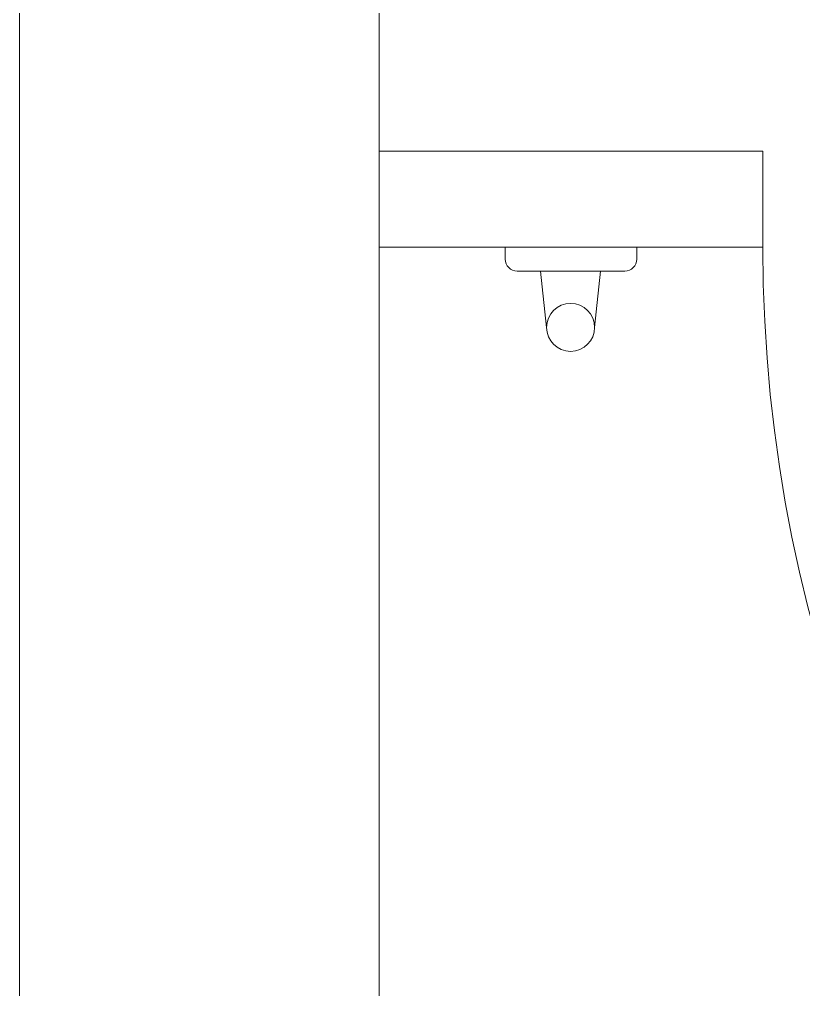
# Model space of a CAD drawing. Header units: millimetres. Extents: x 214 to 1190, y -192 to 1092.
# Drawn here: x 1042.7776 to 1043.1046, y 63.6905 to 64.0953 of the extents above; entities that cross this region are included whole.
import ezdxf

# ---------------------------------------------------------------- set-up
doc = ezdxf.new("R2010")
doc.units = ezdxf.units.MM
doc.layers.add('I-ARQ', color=8, linetype='Continuous', lineweight=0)

msp = doc.modelspace()

# ---------------------------------------------------------------- linework, layer by layer
at = {"layer": 'I-ARQ'}
for p, q in [((1042.77763, 67.8197), (1042.77763, 58.5447)), ((1042.92763, 66.5947), (1042.92763, 63.89371)), ((1043.08763, 64.0403), (1042.92763, 64.0403)), ((1043.08763, 64.0003), (1043.08763, 64.0403)), ((1043.08763, 64.0003), (1042.92763, 64.0003)), ((1042.98021, 64.0003), (1042.98021, 63.9953)), ((1043.03505, 64.0003), (1042.98021, 64.0003)), ((1043.03505, 64.0003), (1043.03505, 63.9953)), ((1043.03005, 63.9903), (1042.98521, 63.9903)), ((1042.99493, 63.9903), (1042.99746, 63.96684)), ((1043.01998, 63.9903), (1043.01746, 63.96684)), ((1042.92763, 63.89371), (1042.92763, 63.1822))]:
    msp.add_line(p, q, dxfattribs=at)
msp.add_circle((1043.00746, 63.96684), 0.01, dxfattribs=at)
for centre, radius, start, end in [((1043.68921, 64.00003), 0.60159, 179.97416, 269.84895), ((1042.98521, 63.9953), 0.005, 180, 270), ((1043.03005, 63.9953), 0.005, 270, 0)]:
    msp.add_arc(centre, radius, start, end, dxfattribs=at)

doc.saveas('drawing.dxf')
